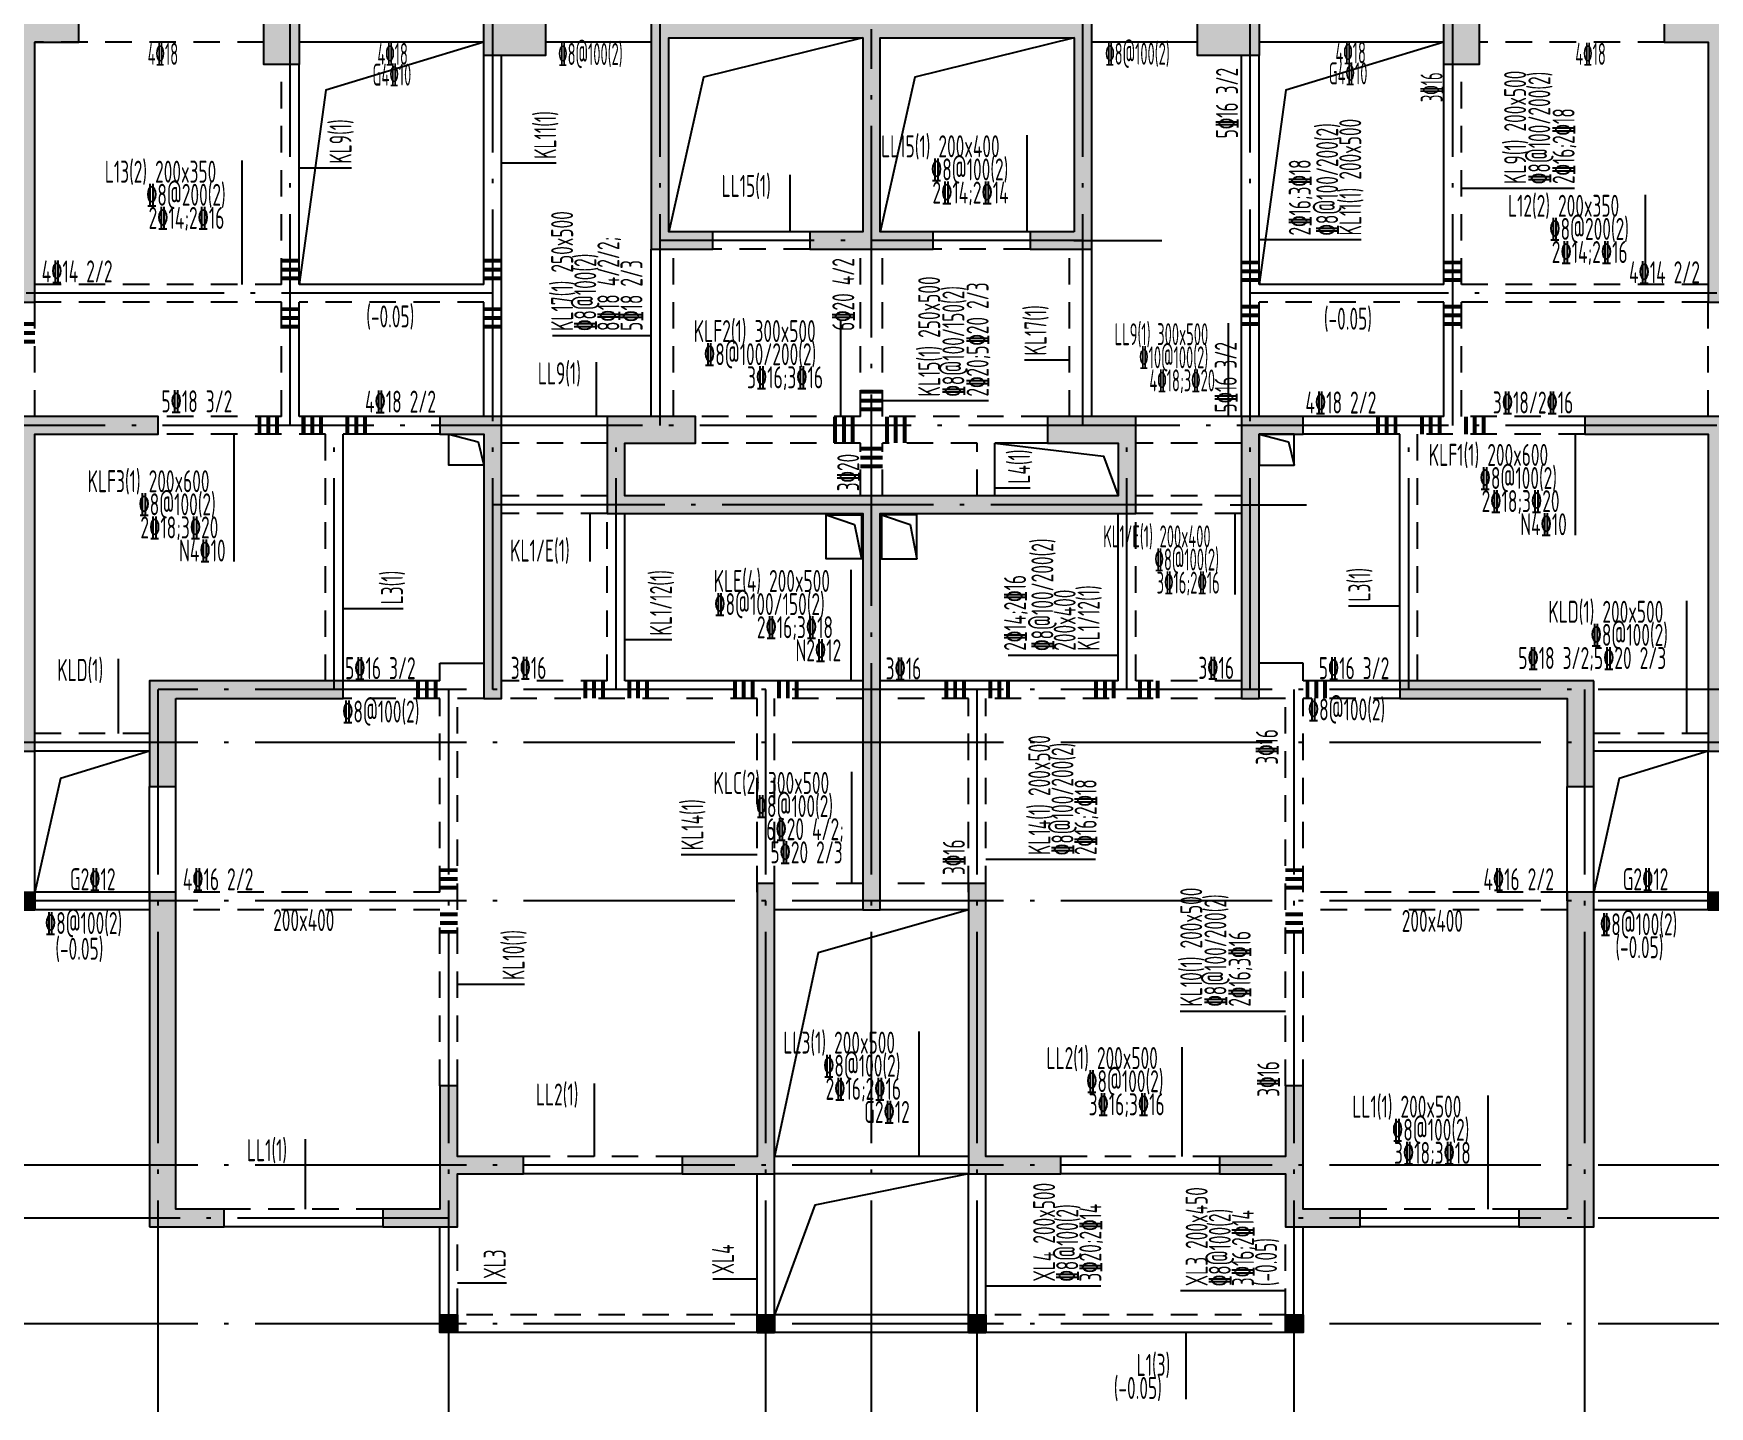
# Model space of a CAD drawing. Extents: x -144902 to 588294, y -160863 to 65494.
# Drawn here: x 405047 to 424077, y -26244 to -10655 of the extents above; entities that cross this region are included whole.
import ezdxf

# ---------------------------------------------------------------- set-up
doc = ezdxf.new("R2010")
doc.units = 0
doc.header["$LTSCALE"] = 100
doc.linetypes.add('3', pattern=[5, 3, -2])
doc.linetypes.add('ACAD_ISO04W100', pattern=[30.5, 24, -3, 0.5, -3])
doc.layers.get('0').update_dxf_attribs({"linetype": 'CONTINUOUS'})
for name, color, linetype in [('AXIS', 3, 'CONTINUOUS'), ('DOTE', 253, 'ACAD_ISO04W100'), ('GZ', 7, 'CONTINUOUS'), ('HATCH', 254, 'CONTINUOUS'), ('HIDE_BEAMDIMLOCAL', 7, 'CONTINUOUS'), ('HIDE_BEAMDIMMASS', 2, 'CONTINUOUS'), ('P排气道', 232, 'CONTINUOUS'), ('S_BEAMDIMLOCAL', 7, 'CONTINUOUS'), ('S_BEAMDIMMASS', 2, 'CONTINUOUS'), ('梁', 4, 'CONTINUOUS'), ('梁虚线', 134, '3'), ('次梁箍筋', 1, 'CONTINUOUS'), ('砼墙', 3, 'CONTINUOUS'), ('门', 174, 'CONTINUOUS'), ('门虚线', 174, '3'), ('零厚板', 7, 'CONTINUOUS')]:
    doc.layers.add(name, color=color, linetype=linetype)
doc.styles.get("Standard").update_dxf_attribs({"font": 'tssdeng.shx', "width": 0.7, "bigfont": 'tssdchn.shx'})

# ---------------------------------------------------------------- blocks, each defined once
blk = doc.blocks.new('2012120710010639')
at = {"layer": 'P排气道', "linetype": 'ByBlock', "elevation": 0}
for points in [[(9485, 1065), (9085, 1065), (9085, 1415), (9485, 1415)], [(18285, 1065), (18685, 1065), (18685, 1415), (18285, 1415)], [(13770, 500), (13770, 0), (13370, 0), (13370, 500)], [(14000, 500), (14000, 0), (14400, 0), (14400, 500)]]:
    blk.add_lwpolyline(points, close=True, dxfattribs=at)
for points in [[(9485, 1415), (9151, 1329), (9085, 1065)], [(18685, 1415), (18351, 1329), (18285, 1065)], [(13770, 500), (13447, 389), (13370, 0)], [(14400, 500), (14077, 389), (14000, 0)]]:
    blk.add_lwpolyline(points, dxfattribs=at)
blk = doc.blocks.new('2012122714531000')
at = {"layer": 'HATCH'}
blk.add_hatch(color=256, dxfattribs=at).paths.add_polyline_path([(0, 200), (200, 200), (200, 0), (0, 0)])
at = {"layer": 'GZ'}
blk.add_lwpolyline([(0, 200), (200, 200), (200, 0), (0, 0)], close=True, dxfattribs=at)
blk = doc.blocks.new('2012122621245179')
at = {"layer": 'HATCH'}
for points in [[(20661.4, 21975), (20661.4, 19075), (19961.4, 19075), (19961.4, 19475), (20461.4, 19475), (20461.4, 22175), (21461.4, 22175), (21461.4, 21975)], [(28261.4, 22175), (28261.4, 19475), (28761.4, 19475), (28761.4, 19075), (28061.4, 19075), (28061.4, 21975), (27261.4, 21975), (27261.4, 22175)], [(14111.4, 20075.2), (14111.4, 19875.2), (14611.4, 19875.2), (14611.4, 16275), (14861.4, 16275), (14861.4, 19225), (15361.4, 19225), (15361.4, 19475), (14861.4, 19475), (14861.4, 20075.2)], [(34661.4, 20075), (33861.4, 20075), (33861.4, 19475), (33361.4, 19475), (33361.4, 19225), (33861.4, 19225), (33861.4, 16275), (34111.4, 16275), (34111.4, 19875), (34661.4, 19875)], [(17461.4, 19475), (17861.4, 19475), (17861.4, 18975), (17461.4, 18975)], [(26661.4, 17075), (26161.4, 17075), (26161.4, 16875), (26861.4, 16875), (26861.4, 19475), (21861.4, 19475), (21861.4, 16875), (22561.4, 16875), (22561.4, 17075), (22061.4, 17075), (22061.4, 19275), (24261.4, 19275), (24261.4, 17075), (23661.3, 17075), (23661.3, 16875), (25061.4, 16875), (25061.4, 17075), (24461.4, 17075), (24461.4, 19275), (26661.4, 19275)], [(30861.4, 19475), (31261.4, 19475), (31261.4, 18975), (30861.4, 18975)], [(14861.4, 11175), (14861.4, 14775), (16261.4, 14775), (16261.4, 14975), (14611.4, 14975), (14611.4, 11375), (14261.4, 11375), (14261.4, 11175)], [(19961.4, 14775), (19961.4, 11775), (20161.4, 11775), (20161.4, 14975), (19461.2, 14975), (19461.2, 14775)], [(26361.4, 14975), (26361.4, 14675), (27161.4, 14675), (27161.4, 14075), (21561.4, 14075), (21561.4, 14675), (22361.4, 14675), (22361.4, 14975), (21361.4, 14975), (21361.4, 13875), (24261.4, 13875), (24261.4, 9375), (24461.4, 9375), (24461.4, 13875), (27361.4, 13875), (27361.4, 14975)], [(28761.4, 14775), (29261.5, 14775), (29261.5, 14975), (28561.4, 14975), (28561.4, 11775), (28761.4, 11775)], [(34111.4, 11375), (34111.4, 14975), (32461.4, 14975), (32461.4, 14775), (33861.4, 14775), (33861.4, 11175), (34461.4, 11175), (34461.4, 11375)], [(16461.4, 11775), (18361.2, 11775), (18361.2, 11975), (16161.4, 11975), (16161.4, 10775), (16461.4, 10775)], [(32561.4, 11975), (30361.4, 11975), (30361.4, 11775), (32261.4, 11775), (32261.4, 10775), (32561.4, 10775)], [(16161.4, 5775), (17011.4, 5775), (17011.4, 5975), (16461.4, 5975), (16461.4, 9575), (16161.4, 9575)], [(22211.4, 6575), (22211.4, 6375), (23261.4, 6375), (23261.4, 9675), (23061.4, 9675), (23061.4, 6575)], [(25461.4, 6375), (26511.4, 6375), (26511.4, 6575), (25661.4, 6575), (25661.4, 9675), (25461.4, 9675)], [(32261.4, 5975), (31711.4, 5975), (31711.4, 5775), (32561.4, 5775), (32561.4, 9575), (32261.4, 9575)], [(18811.4, 5775.4), (19661.4, 5775.4), (19661.4, 6375), (20411.4, 6375), (20411.4, 6575), (19661.4, 6575), (19661.4, 7375), (19461.4, 7375), (19461.4, 6575), (19461.4, 5975.4), (18811.4, 5975.4)], [(28311.4, 6575), (28311.4, 6375), (29061.4, 6375), (29061.4, 5775.4), (29911.4, 5775.4), (29911.4, 5975.4), (29261.4, 5975.4), (29261.4, 6575), (29261.4, 7375), (29061.4, 7375), (29061.4, 6575)]]:
    blk.add_hatch(color=256, dxfattribs=at).paths.add_polyline_path(points)
at = {"layer": 'AXIS'}
for p, q in [((26658.9, 16975, 0), (27658.9, 16975, 0)), ((28434.3, 13975, 0), (29299.5, 13975, 0))]:
    blk.add_line(p, q, dxfattribs=at)
at = {"layer": 'DOTE'}
for p, q in [((17761.4, 14875, 0), (17761.4, 23075, 0)), ((20061.4, 11875, 0), (20061.4, 23075, 0)), ((21961.4, 14875, 0), (21961.4, 23075, 0)), ((26761.4, 14875, 0), (26761.4, 23075, 0)), ((28661.4, 11875, 0), (28661.4, 23075, 0)), ((30961.4, 14875, 0), (30961.4, 23075, 0)), ((24361.4, 3675, 0), (24361.4, 19375, 0)), ((26761.4, 16975, 0), (21961.4, 16975, 0)), ((20061.4, 16375, 0), (14761.4, 16375, 0)), ((33961.4, 16375, 0), (28661.4, 16375, 0)), ((33961.4, 14875, 0), (3461.4, 14875, 0)), ((18261.2, 11875), (18261.2, 14875)), ((21461.4, 11875, 0), (21461.4, 14875, 0)), ((27261.4, 11875, 0), (27261.4, 14875, 0)), ((30461.4, 11875), (30461.4, 14875)), ((28114.7, 13975, 0), (20061.4, 13975, 0)), ((44161.4, 11875, 0), (16261.4, 11875, 0)), ((16261.4, 3675, 0), (16261.4, 11875, 0)), ((19561.4, 3675, 0), (19561.4, 11875, 0)), ((23161.4, 3675, 0), (23161.4, 11875, 0)), ((25561.4, 3675, 0), (25561.4, 11875, 0)), ((29161.4, 3675, 0), (29161.4, 11875, 0)), ((32461.4, 3675, 0), (32461.4, 11875, 0)), ((44161.4, 11275, 0), (3061.4, 11275, 0)), ((44161.4, 9475, 0), (3061.4, 9475, 0)), ((44161.4, 6475, 0), (3061.4, 6475, 0)), ((19561.4, 5875, 0), (3061.4, 5875, 0)), ((44161.4, 5875, 0), (29161.4, 5875, 0)), ((44161.4, 4675, 0), (3061.4, 4675, 0))]:
    blk.add_line(p, q, dxfattribs=at)
at = {"layer": '梁'}
for p, q in [((19961.4, 19225), (17861.4, 19225)), ((21861.4, 19225), (20661.4, 19225)), ((28061.4, 19225), (26861.4, 19225)), ((30861.4, 19225), (28761.4, 19225)), ((19961.4, 16475), (19961.4, 19075)), ((20161.4, 16395), (20161.4, 19075)), ((28561.4, 16375), (28561.4, 19075)), ((28761.4, 16475), (28761.4, 19075)), ((17861.4, 16475), (17861.4, 18975)), ((30861.4, 16475), (30861.4, 18975)), ((23661.3, 17075), (22561.4, 17075)), ((26161.4, 17075), (25061.4, 17075)), ((21861.4, 14975), (21861.4, 16875)), ((26861.4, 14975), (26861.4, 16875)), ((19961.4, 16475), (17861.4, 16475)), ((20161.4, 14975), (20161.4, 16395)), ((28561.4, 14975), (28561.4, 16375)), ((30861.4, 16475), (28761.4, 16475)), ((17861.4, 14975), (17861.4, 16275)), ((19961.4, 14975), (19961.4, 16275)), ((28761.4, 14975), (28761.4, 16275)), ((30861.4, 14975), (30861.4, 16275)), ((18261.2, 14975), (17861.4, 14975)), ((19461.2, 14975), (18261.2, 14975)), ((21361.4, 14975), (20161.4, 14975)), ((28561.4, 14975), (27361.4, 14975)), ((30461.4, 14975), (29261.5, 14975)), ((30861.4, 14975), (30461.4, 14975)), ((18361.2, 11975), (18361.2, 14775)), ((19461.2, 14775), (18361.2, 14775)), ((26361.4, 14675), (25761.4, 14675)), ((25761.4, 14075, 0), (25761.4, 14675, 0)), ((30361.4, 14775), (29261.5, 14775)), ((30361.4, 11975), (30361.4, 14775)), ((21561.4, 11975), (21561.4, 13875)), ((27161.4, 11975), (27161.4, 13875)), ((19461.4, 11975), (19461.4, 12175)), ((19461.4, 12175), (19961.4, 12175)), ((29261.4, 12175), (28761.4, 12175)), ((29261.4, 11975), (29261.4, 12175)), ((19461.4, 11975), (18361.2, 11975)), ((24261.4, 11975), (21561.4, 11975)), ((27161.4, 11975), (24461.4, 11975)), ((30361.4, 11975), (29261.4, 11975)), ((14861.4, 9375), (14861.4, 11175)), ((16161.4, 11175), (14861.4, 11175)), ((33861.4, 11175), (32561.4, 11175)), ((33861.4, 9375), (33861.4, 11175)), ((14661.4, 9375), (14861.4, 9375)), ((24261.4, 9375), (23261.4, 9375)), ((25461.4, 9375), (24461.4, 9375)), ((33861.4, 9375), (34061.4, 9375)), ((25461.4, 6575), (23261.4, 6575)), ((22211.4, 6375), (20411.4, 6375)), ((23061.4, 4575), (23061.4, 6375)), ((23261.4, 4575), (23261.4, 6375)), ((25461.4, 6375), (23261.4, 6375)), ((25461.4, 4575), (25461.4, 6375)), ((25661.4, 4575), (25661.4, 6375)), ((28311.4, 6375), (26511.4, 6375)), ((18811.4, 5775.4), (17011.4, 5775)), ((31711.4, 5775), (29911.4, 5775.4)), ((23061.4, 4575), (23261.4, 4575)), ((25461.4, 4575), (25661.4, 4575))]:
    blk.add_line(p, q, dxfattribs=at)
at = {"layer": '梁', "color": 210}
for p, q in [((16161.4, 9575), (14861.4, 9575)), ((33861.4, 9575), (32561.4, 9575)), ((16161.4, 9375), (14861.4, 9375)), ((33861.4, 9375), (32561.4, 9375)), ((19461.4, 4575), (19461.4, 5775.4)), ((29261.4, 4575), (29261.4, 5775.4)), ((25461.4, 4775), (23261.4, 4775)), ((23061.4, 4575), (19461.4, 4575)), ((29261.4, 4575), (23261.4, 4575))]:
    blk.add_line(p, q, dxfattribs=at)
at = {"layer": '梁虚线'}
for p, q in [((17461.4, 19225), (14861.4, 19225)), ((33361.4, 19225), (31261.4, 19225)), ((17661.4, 16475), (17661.4, 18975)), ((31061.4, 16475), (31061.4, 18975)), ((22111.4, 14975), (22111.4, 16875)), ((23661.3, 16875), (22561.4, 16875)), ((24236.4, 14975), (24236.4, 16875)), ((24486.4, 14975), (24486.4, 16875)), ((26161.4, 16875), (25061.4, 16875)), ((26611.4, 14975), (26611.4, 16875)), ((17661.4, 16475), (14861.4, 16475)), ((33861.4, 16475), (31061.4, 16475)), ((17661.4, 16275), (14861.4, 16275)), ((14861.4, 14975), (14861.4, 16275)), ((17661.4, 14975), (17661.4, 16275)), ((19961.4, 16275), (17861.4, 16275)), ((30861.4, 16275), (28761.4, 16275)), ((33861.4, 16275), (31061.4, 16275)), ((31061.4, 14975), (31061.4, 16275)), ((33861.4, 14975), (33861.4, 16275)), ((17661.4, 14975), (16261.4, 14975)), ((24236.4, 14975), (22361.4, 14975)), ((26361.4, 14975), (24486.4, 14975)), ((32461.4, 14975), (31061.4, 14975)), ((18161.2, 14775), (16261.4, 14775)), ((18161.2, 11975), (18161.2, 14775)), ((21361.4, 14675), (20161.4, 14675)), ((24236.4, 14675), (22361.4, 14675)), ((24236.4, 14075), (24236.4, 14675)), ((24486.4, 14075), (24486.4, 14675)), ((25561.4, 14675), (24486.4, 14675)), ((25561.4, 14075, 0), (25561.4, 14675, 0)), ((28561.4, 14675), (27361.4, 14675)), ((30561.4, 11975), (30561.4, 14775)), ((32461.4, 14775), (30561.4, 14775)), ((21361.4, 14075), (20161.4, 14075)), ((28561.4, 14075), (27361.4, 14075)), ((21361.4, 13875), (20161.4, 13875)), ((21361.4, 11975), (21361.4, 13875)), ((27361.4, 11975), (27361.4, 13875)), ((28561.4, 13875), (27361.4, 13875)), ((21361.4, 11975), (20161.4, 11975)), ((28561.4, 11975), (27361.4, 11975)), ((19461.4, 11775), (18361.2, 11775)), ((19461.4, 9575), (19461.4, 11775)), ((19961.4, 11775), (19661.4, 11775)), ((19661.4, 7375), (19661.4, 11775)), ((23061.4, 11775), (20161.4, 11775)), ((23061.4, 9575), (23061.4, 11775)), ((24261.4, 11775), (23261.4, 11775)), ((23261.4, 9575), (23261.4, 11775)), ((25461.4, 11775), (24461.4, 11775)), ((25461.4, 9575), (25461.4, 11775)), ((28561.4, 11775), (25661.4, 11775)), ((25661.4, 9575), (25661.4, 11775)), ((29061.4, 11775), (28761.4, 11775)), ((29061.4, 7375), (29061.4, 11775)), ((30361.4, 11775), (29261.4, 11775)), ((29261.4, 9575), (29261.4, 11775)), ((16161.4, 11375), (14861.4, 11375)), ((33861.4, 11375), (32561.4, 11375)), ((19461.4, 9575), (16461.4, 9575)), ((24261.4, 9675), (23261.4, 9675)), ((25461.4, 9675), (24461.4, 9675)), ((32261.4, 9575), (29261.4, 9575)), ((19461.4, 9375), (16461.4, 9375)), ((19461.4, 7375), (19461.4, 9375)), ((32261.4, 9375), (29261.4, 9375)), ((29261.4, 7375), (29261.4, 9375)), ((22211.4, 6575), (20411.4, 6575)), ((28311.4, 6575), (26511.4, 6575)), ((18811.4, 5975.4), (17011.4, 5975)), ((31711.4, 5975), (29911.4, 5975.4))]:
    blk.add_line(p, q, dxfattribs=at)
at = {"layer": '梁虚线', "color": 210}
for p, q in [((19661.4, 4775), (19661.4, 5775.4)), ((29061.4, 4775), (29061.4, 5775.4)), ((23061.4, 4775), (19661.4, 4775)), ((29061.4, 4775), (25661.4, 4775))]:
    blk.add_line(p, q, dxfattribs=at)
at = {"layer": '砼墙'}
for points in [[(20661.4, 21975), (20661.4, 19075), (19961.4, 19075), (19961.4, 19475), (20461.4, 19475), (20461.4, 22175), (21461.4, 22175), (21461.4, 21975)], [(28261.4, 22175), (28261.4, 19475), (28761.4, 19475), (28761.4, 19075), (28061.4, 19075), (28061.4, 21975), (27261.4, 21975), (27261.4, 22175)], [(14111.4, 20075.2), (14111.4, 19875.2), (14611.4, 19875.2), (14611.4, 16275), (14861.4, 16275), (14861.4, 19225), (15361.4, 19225), (15361.4, 19475), (14861.4, 19475), (14861.4, 20075.2)], [(34661.4, 20075), (33861.4, 20075), (33861.4, 19475), (33361.4, 19475), (33361.4, 19225), (33861.4, 19225), (33861.4, 16275), (34111.4, 16275), (34111.4, 19875), (34661.4, 19875)], [(17461.4, 19475), (17861.4, 19475), (17861.4, 18975), (17461.4, 18975)], [(26661.4, 17075), (26161.4, 17075), (26161.4, 16875), (26861.4, 16875), (26861.4, 19475), (21861.4, 19475), (21861.4, 16875), (22561.4, 16875), (22561.4, 17075), (22061.4, 17075), (22061.4, 19275), (24261.4, 19275), (24261.4, 17075), (23661.3, 17075), (23661.3, 16875), (25061.4, 16875), (25061.4, 17075), (24461.4, 17075), (24461.4, 19275), (26661.4, 19275)], [(30861.4, 19475), (31261.4, 19475), (31261.4, 18975), (30861.4, 18975)], [(14861.4, 11175), (14861.4, 14775), (16261.4, 14775), (16261.4, 14975), (14611.4, 14975), (14611.4, 11375), (14261.4, 11375), (14261.4, 11175)], [(19961.4, 14775), (19961.4, 11775), (20161.4, 11775), (20161.4, 14975), (19461.2, 14975), (19461.2, 14775)], [(26361.4, 14975), (26361.4, 14675), (27161.4, 14675), (27161.4, 14075), (21561.4, 14075), (21561.4, 14675), (22361.4, 14675), (22361.4, 14975), (21361.4, 14975), (21361.4, 13875), (24261.4, 13875), (24261.4, 9375), (24461.4, 9375), (24461.4, 13875), (27361.4, 13875), (27361.4, 14975)], [(28761.4, 14775), (29261.5, 14775), (29261.5, 14975), (28561.4, 14975), (28561.4, 11775), (28761.4, 11775)], [(34111.4, 11375), (34111.4, 14975), (32461.4, 14975), (32461.4, 14775), (33861.4, 14775), (33861.4, 11175), (34461.4, 11175), (34461.4, 11375)], [(16461.4, 11775), (18361.2, 11775), (18361.2, 11975), (16161.4, 11975), (16161.4, 10775), (16461.4, 10775)], [(32561.4, 11975), (30361.4, 11975), (30361.4, 11775), (32261.4, 11775), (32261.4, 10775), (32561.4, 10775)], [(16161.4, 5775), (17011.4, 5775), (17011.4, 5975), (16461.4, 5975), (16461.4, 9575), (16161.4, 9575)], [(22211.4, 6575), (22211.4, 6375), (23261.4, 6375), (23261.4, 9675), (23061.4, 9675), (23061.4, 6575)], [(25461.4, 6375), (26511.4, 6375), (26511.4, 6575), (25661.4, 6575), (25661.4, 9675), (25461.4, 9675)], [(32261.4, 5975), (31711.4, 5975), (31711.4, 5775), (32561.4, 5775), (32561.4, 9575), (32261.4, 9575)], [(18811.4, 5775.4), (19661.4, 5775.4), (19661.4, 6375), (20411.4, 6375), (20411.4, 6575), (19661.4, 6575), (19661.4, 7375), (19461.4, 7375), (19461.4, 6575), (19461.4, 5975.4), (18811.4, 5975.4)], [(28311.4, 6575), (28311.4, 6375), (29061.4, 6375), (29061.4, 5775.4), (29911.4, 5775.4), (29911.4, 5975.4), (29261.4, 5975.4), (29261.4, 6575), (29261.4, 7375), (29061.4, 7375), (29061.4, 6575)]]:
    blk.add_lwpolyline(points, close=True, dxfattribs=at)
at = {"layer": '门'}
for p, q in [((16161.4, 9475), (16161.4, 10775)), ((16461.4, 9475), (16461.4, 10775)), ((32261.4, 9475), (32261.4, 10775)), ((32561.4, 9475), (32561.4, 10775))]:
    blk.add_line(p, q, dxfattribs=at)
at = {"layer": '门虚线'}
for p, q in [((16161.4, 9475), (16161.4, 10775)), ((16461.4, 9475), (16461.4, 10775)), ((32261.4, 9475), (32261.4, 10775)), ((32561.4, 9475), (32561.4, 10775))]:
    blk.add_line(p, q, dxfattribs=at)
at = {"layer": '零厚板'}
for points in [[(19961.4, 19225), (18164.4, 18682.9), (17861.4, 16475)], [(24261.4, 19275), (22455.1, 18829.2), (22061.4, 17075)], [(26661.4, 19275), (24855.1, 18829.2), (24461.4, 17075)], [(30861.4, 19225), (29064.4, 18682.9), (28761.4, 16475)], [(25761.4, 14675), (26997.2, 14525.5), (27161.4, 14075)], [(16161.4, 11175), (15151.5, 10865.3), (14861.4, 9575)], [(33861.4, 11175), (32851.5, 10865.3), (32561.4, 9575)], [(25461.4, 9375), (23755.8, 8885.5), (23261.4, 6575)], [(25461.4, 6375), (23718.3, 6020.1), (23261.4, 4775)]]:
    blk.add_lwpolyline(points, dxfattribs=at)
at = {"xscale": -1}
blk.add_blockref('2012120710010639', (38246.4, 13360, 0), dxfattribs=at)
at = {"layer": 'HATCH'}
for p in [(14661.4, 9375), (33861.4, 9375), (19461.4, 4575), (23061.4, 4575), (25461.4, 4575), (29061.4, 4575)]:
    blk.add_blockref('2012122714531000', p, dxfattribs=at)

msp = doc.modelspace()

# ---------------------------------------------------------------- linework, layer by layer
at = {"layer": 'HIDE_BEAMDIMMASS'}
for p, q in [((410982.041, -12128.364), (410361.958, -12128.364)), ((408657.773, -12183.244), (408061.958, -12183.244)), ((422545.184, -12413.364), (421261.958, -12413.364)), ((420123.373, -12998.103), (418961.958, -12998.103)), ((410938.193, -14082.08), (412061.958, -14082.08)), ((416299.196, -14360.858), (416811.958, -14360.858)), ((415891.854, -14826.657), (414686.958, -14826.657)), ((416362.628, -15816.397), (415961.958, -15816.397)), ((409242.387, -17186.117), (408561.808, -17186.117)), ((419977.257, -17154.429), (420561.958, -17154.429)), ((412295.604, -17540.386), (411761.958, -17540.386)), ((416115.15, -17713.262), (417361.958, -17713.262)), ((412402.383, -19977.978), (413261.958, -19977.978)), ((417105.346, -20033.082), (415861.958, -20033.082)), ((410622.152, -21452.872), (409861.958, -21452.872)), ((418067.13, -21754.118), (419261.958, -21754.118)), ((410417.287, -24844.842), (409861.958, -24844.842)), ((412760.635, -24794.137), (413261.958, -24794.137)), ((417167.552, -24876.632), (415861.958, -24876.632)), ((418070.951, -24928.603), (419261.958, -24928.603))]:
    msp.add_line(p, q, dxfattribs=at)
at = {"layer": 'S_BEAMDIMMASS'}
for p, q in [((416325.178, -11810.346), (416325.178, -12904.561)), ((407413.111, -12098.309), (407413.111, -13504.571)), ((413636.137, -12259.701), (413636.137, -12904.561)), ((423345.933, -12485.643), (423345.933, -13504.571)), ((414209.031, -13908.47), (414209.026, -15004.569)), ((418613.354, -13943.686), (418613.354, -15004.571)), ((411434.642, -14388.015), (411434.642, -15004.571)), ((407326.249, -16650.464), (407326.262, -15204.555)), ((422555.241, -16351.874), (422555.241, -15204.56)), ((411367.983, -16650.943), (411367.983, -16104.571)), ((418691.007, -17024.663), (418691.007, -16104.571)), ((414326.023, -16745.826), (414326.023, -18004.571)), ((423815.039, -17095.627), (423815.028, -18604.568)), ((406006.257, -17756.157), (406006.251, -18604.563)), ((414335.516, -19039.342), (414335.516, -20304.571)), ((415100.374, -21987.51), (415100.374, -23404.571)), ((418087.429, -22163.165), (418087.437, -23404.571)), ((411413.067, -22576.683), (411413.072, -23404.566)), ((421560.513, -22714.927), (421560.201, -24004.486)), ((408132.089, -23208.864), (408132.281, -24004.348)), ((418135.422, -26159.558), (418135.422, -25404.56))]:
    msp.add_line(p, q, dxfattribs=at)
at = {"layer": '次梁箍筋', "const_width": 44.9}
for points in [[(408061.958, -13234.561), (407861.958, -13234.561)], [(408061.958, -13334.561), (407861.958, -13334.561)], [(410361.958, -13234.571), (410161.958, -13234.571)], [(410361.958, -13334.571), (410161.958, -13334.571)], [(418961.958, -13254.571), (418761.958, -13254.571)], [(421261.958, -13254.571), (421061.958, -13254.571)], [(408061.958, -13434.561), (407861.958, -13434.561)], [(410361.958, -13434.571), (410161.958, -13434.571)], [(418961.958, -13354.571), (418761.958, -13354.571)], [(418961.958, -13454.571), (418761.958, -13454.571)], [(421261.958, -13354.571), (421061.958, -13354.571)], [(421261.958, -13454.571), (421061.958, -13454.571)], [(408061.958, -13784.561), (407861.958, -13784.561)], [(408061.958, -13884.561), (407861.958, -13884.561)], [(410361.958, -13784.571), (410161.958, -13784.571)], [(410361.958, -13884.571), (410161.958, -13884.571)], [(418961.958, -13754.571), (418761.958, -13754.571)], [(418961.958, -13854.571), (418761.958, -13854.571)], [(421261.958, -13754.571), (421061.958, -13754.571)], [(421261.958, -13854.571), (421061.958, -13854.571)], [(405061.958, -13954.561), (404811.958, -13954.561)], [(405061.958, -14054.561), (404811.958, -14054.561)], [(408061.958, -13984.561), (407861.958, -13984.561)], [(410361.958, -13984.571), (410161.958, -13984.571)], [(418961.958, -13954.571), (418761.958, -13954.571)], [(421261.958, -13954.571), (421061.958, -13954.571)], [(405061.958, -14154.561), (404811.958, -14154.561)], [(414686.958, -14722.768), (414436.958, -14722.768)], [(414686.958, -14822.768), (414436.958, -14822.768)], [(407612.809, -15004.56), (407612.809, -15204.56)], [(407712.809, -15004.56), (407712.809, -15204.56)], [(407812.807, -15004.56), (407812.807, -15204.56)], [(408111.808, -15004.557), (408111.808, -15204.557)], [(408112.807, -15004.56), (408112.807, -15204.56)], [(408211.808, -15004.558), (408211.808, -15204.558)], [(408212.807, -15004.56), (408212.807, -15204.56)], [(408311.808, -15004.559), (408311.808, -15204.559)], [(408312.807, -15004.56), (408312.807, -15204.56)], [(408611.808, -15004.562), (408611.808, -15204.562)], [(408711.808, -15004.563), (408711.808, -15204.563)], [(408811.808, -15004.564), (408811.808, -15204.564)], [(414148.948, -15004.567), (414148.948, -15304.568)], [(414248.948, -15004.567), (414248.948, -15304.569)], [(414348.948, -15004.566), (414348.948, -15304.57)], [(414686.958, -14922.768), (414436.958, -14922.768)], [(414736.958, -15004.57), (414736.958, -15304.571)], [(414836.958, -15004.57), (414836.958, -15304.572)], [(414936.958, -15004.569), (414936.958, -15304.573)], [(420311.958, -15004.56), (420311.958, -15204.56)], [(420411.958, -15004.56), (420411.958, -15204.56)], [(420511.958, -15004.56), (420511.958, -15204.56)], [(420811.958, -15004.56), (420811.958, -15204.56)], [(420811.958, -15004.56), (420811.958, -15204.56)], [(420911.958, -15004.56), (420911.958, -15204.56)], [(420911.958, -15004.56), (420911.958, -15204.56)], [(421011.958, -15004.56), (421011.958, -15204.56)], [(421011.958, -15004.56), (421011.958, -15204.56)], [(421311.958, -15004.56), (421311.958, -15204.56)], [(421411.958, -15004.56), (421411.958, -15204.56)], [(421511.958, -15004.56), (421511.958, -15204.56)], [(414686.958, -15369.332), (414436.958, -15369.332)], [(414686.958, -15469.332), (414436.958, -15469.332)], [(414686.958, -15569.332), (414436.958, -15569.332)], [(409412.804, -18004.571), (409412.804, -18204.571)], [(409512.804, -18004.571), (409512.804, -18204.571)], [(409612.804, -18004.571), (409612.804, -18204.571)], [(411311.958, -18004.571), (411311.958, -18204.571)], [(411411.958, -18004.571), (411411.958, -18204.571)], [(411511.958, -18004.571), (411511.958, -18204.571)], [(411811.958, -18004.571), (411811.958, -18204.571)], [(411911.958, -18004.571), (411911.958, -18204.571)], [(412011.958, -18004.571), (412011.958, -18204.571)], [(413011.958, -18004.571), (413011.958, -18204.571)], [(413111.958, -18004.571), (413111.958, -18204.571)], [(413211.958, -18004.571), (413211.958, -18204.571)], [(413511.958, -18004.571), (413511.958, -18204.571)], [(413611.958, -18004.571), (413611.958, -18204.571)], [(413711.958, -18004.571), (413711.958, -18204.571)], [(415411.958, -18004.571), (415411.958, -18204.571)], [(415511.958, -18004.571), (415511.958, -18204.571)], [(415611.958, -18004.571), (415611.958, -18204.571)], [(415911.958, -18004.571), (415911.958, -18204.571)], [(416011.958, -18004.571), (416011.958, -18204.571)], [(416111.958, -18004.571), (416111.958, -18204.571)], [(417111.958, -18004.571), (417111.958, -18204.571)], [(417211.958, -18004.571), (417211.958, -18204.571)], [(417311.958, -18004.571), (417311.958, -18204.571)], [(417611.958, -18004.571), (417611.958, -18204.571)], [(417711.958, -18004.571), (417711.958, -18204.571)], [(417811.958, -18004.571), (417811.958, -18204.571)], [(419512.804, -18004.571), (419512.804, -18204.571)], [(419612.804, -18004.571), (419612.804, -18204.571)], [(419712.804, -18004.571), (419712.804, -18204.571)], [(409861.958, -20154.571), (409661.958, -20154.571)], [(419461.958, -20154.571), (419261.958, -20154.571)], [(409861.958, -20254.571), (409661.958, -20254.571)], [(409861.958, -20354.571), (409661.958, -20354.571)], [(419461.958, -20254.571), (419261.958, -20254.571)], [(419461.958, -20354.571), (419261.958, -20354.571)], [(409861.958, -20654.571), (409661.958, -20654.571)], [(409861.958, -20754.571), (409661.958, -20754.571)], [(419461.958, -20654.571), (419261.958, -20654.571)], [(419461.958, -20754.571), (419261.958, -20754.571)], [(409861.958, -20854.571), (409661.958, -20854.571)], [(419461.958, -20854.571), (419261.958, -20854.571)]]:
    msp.add_lwpolyline(points, dxfattribs=at)

# ---------------------------------------------------------------- block references
at = {"layer": 'AXIS'}
msp.add_blockref('2012122621245179', (390200.599, -29979.571), dxfattribs=at)

# ---------------------------------------------------------------- texts
at = {"layer": 'HIDE_BEAMDIMLOCAL'}
for s, width, p in [('5%%13216 3/2', 0.6, (418723.274, -11844.795)), ('3%%13216 ', 0.5, (421047.118, -11433.111)), ('6%%13220 4/2', 0.6, (414366.956, -14031.749)), ('5%%13216 3/2', 0.6, (418709.377, -14957.901)), ('3%%13220', 0.6, (414422.669, -15851.803)), ('3%%13216', 0.6, (419176.608, -18957.311)), ('3%%13216', 0.6, (415621.918, -20210.077)), ('3%%13216', 0.6, (419192.373, -22728.002))]:
    msp.add_text(s, height=250, rotation=90, dxfattribs=dict(at, width=width)).set_placement(p)
at = {"layer": 'HIDE_BEAMDIMMASS', "width": 0.6}
for s, p in [('KL9(1) 200x500', (421995.184, -12363.364)), ('%%1328@100/200(2)', (422270.184, -12363.364)), ('KL11(1) ', (410982.041, -12078.363)), ('2%%13216;2%%13218', (422545.184, -12363.364)), ('KL9(1) ', (408657.773, -12133.243)), ('%%1328@100/200(2)', (419860.873, -12948.102)), ('KL11(1) 200x500', (420123.373, -12948.102)), ('2%%13216;3%%13218', (419550.297, -12948.102)), ('KL17(1) 250x500', (411174.487, -14032.08)), ('8%%13218 4/2/2; ', (411699.487, -14032.08)), ('%%1328@100(2)', (411436.987, -14032.08)), ('5%%13218 2/3', (411961.987, -14032.08)), ('KL15(1) 250x500', (415341.854, -14776.657)), ('2%%13220;5%%13220 2/3', (415891.854, -14776.657)), ('%%1328@100/150(2)', (415616.854, -14776.657)), ('KL17(1) ', (416549.196, -14310.858)), ('L4(1) ', (416362.628, -15766.396)), ('%%1328@100/200(2)', (416627.65, -17663.262)), ('L3(1) ', (420227.257, -17104.429)), ('L3(1) ', (409242.387, -17136.116)), ('KL1/12(1) ', (412295.604, -17490.385)), ('2%%13214;2%%13216', (416317.073, -17663.262)), ('KL1/12(1) ', (417152.65, -17663.262)), ('200x400', (416880.535, -17663.262)), ('KL14(1) 200x500', (416593.021, -19983.081)), ('%%1328@100/200(2)', (416855.521, -19983.081)), ('2%%13216;2%%13218', (417118.021, -19983.081)), ('KL14(1) ', (412652.383, -19927.978)), ('KL10(1) 200x500', (418317.13, -21704.117)), ('%%1328@100/200(2)', (418592.13, -21704.117)), ('KL10(1) ', (410622.152, -21402.871)), ('2%%13216;3%%13216', (418867.13, -21704.117)), ('XL4 200x500', (416647.011, -24826.631)), ('XL3 200x450', (418379.309, -24878.603)), ('%%1328@100(2)', (416909.511, -24826.631)), ('3%%13220;2%%13214', (417172.011, -24826.631)), ('%%1328@100(2)', (418641.809, -24878.603)), ('3%%13216;2%%13214', (418904.309, -24878.603)), ('(-0.05)', (419166.809, -24878.603)), ('XL3 ', (410407.671, -24794.841)), ('XL4 ', (413001.019, -24744.137))]:
    msp.add_text(s, height=250, rotation=90, dxfattribs=at).set_placement(p)
at = {"layer": 'S_BEAMDIMLOCAL'}
for s, width, p in [('4%%13218', 0.5, (406342.877, -11010.743)), ('4%%13218', 0.5, (408951.31, -11010.743)), ('%%1328@100(2)', 0.5, (411004.446, -11012.33)), ('%%1328@100(2)', 0.5, (417216.064, -11008.915)), ('4%%13218', 0.5, (419829.411, -10994.345)), ('4%%13218', 0.5, (422553.301, -11010.743)), ('G4%%13210', 0.5, (408896.781, -11246.576)), ('G4%%13210', 0.5, (419753.907, -11231.872)), ('4%%13214 2/2', 0.6, (405139.293, -13480.455)), ('4%%13214 2/2', 0.6, (423163.695, -13490.521)), ('(-0.05)', 0.6, (408824.561, -13992.309)), ('(-0.05)', 0.6, (419697.882, -14017.868)), ('5%%13218 3/2', 0.6, (406499.255, -14955.921)), ('4%%13218 2/2', 0.6, (408811.4, -14959.313)), ('4%%13218 2/2', 0.6, (419489.207, -14969.225)), ('3%%13218/2%%13216', 0.6, (421617.187, -14969.225)), ('5%%13216 3/2', 0.6, (408584.979, -17985.919, 0)), ('3%%13216', 0.6, (410466.001, -17983.044)), ('3%%13216', 0.6, (414723.029, -17989.595)), ('3%%13216', 0.6, (418273.782, -17983.044)), ('5%%13216 3/2', 0.6, (419640.876, -17985.919, 0)), ('%%1328@100(2)', 0.6, (408550.541, -18478.32)), ('%%1328@100(2)', 0.6, (419516.233, -18454.551)), ('200x400', 0.6, (407768.49, -20847.036)), ('200x400', 0.6, (420583.046, -20855.367))]:
    msp.add_text(s, height=250, dxfattribs=dict(at, width=width)).set_placement(p)
at = {"layer": 'S_BEAMDIMLOCAL', "width": 0.6}
for s, rotation, p in [('G2%%13212', 0.0000133, (405460.832, -20382.532)), ('4%%13216 2/2', 0.0000133, (406742.549, -20382.532)), ('4%%13216 2/2', 359.9999867, (421509.622, -20382.532)), ('G2%%13212', 359.9999867, (423091.929, -20382.532)), ('%%1328@100(2)', 359.9999867, (405175.487, -20880.326)), ('%%1328@100(2)', 359.9999867, (422832.73, -20893.656)), ('(-0.05)', 0.0000133, (405294.003, -21172.546)), ('(-0.05)', 359.9999867, (423007.958, -21154.268))]:
    msp.add_text(s, height=250, rotation=rotation, dxfattribs=at).set_placement(p)
at = {"layer": 'S_BEAMDIMMASS'}
for s, width, p in [('LL15(1) 200x400', 0.6, (414670.74, -12060.346)), ('L13(2) 200x350', 0.6, (405856.75, -12348.309)), ('%%1328@100(2)', 0.6, (415236.715, -12322.846)), ('%%1328@200(2)', 0.6, (406324.649, -12610.809)), ('LL15(1) ', 0.6, (412859.213, -12509.701)), ('2%%13214;2%%13214', 0.6, (415254.023, -12585.346)), ('L12(2) 200x350', 0.6, (421789.572, -12735.643)), ('2%%13214;2%%13216', 0.6, (406353.495, -12873.309)), ('%%1328@200(2)', 0.6, (422257.47, -12998.143)), ('2%%13214;2%%13216', 0.6, (422286.316, -13260.643)), ('LL9(1) 300x500', 0.5, (417322.476, -14193.686)), ('%%13210@100(2)', 0.5, (417601.814, -14456.186)), ('LL9(1) ', 0.6, (410773.102, -14638.015)), ('4%%13218;3%%13220', 0.5, (417717.199, -14718.686)), ('KLF1(1) 200x600', 0.6, (420889.266, -15564.374)), ('%%1328@100(2)', 0.6, (421466.78, -15826.874)), ('2%%13218;3%%13220 ', 0.6, (421489.857, -16089.374)), ('N4%%13210', 0.6, (421928.318, -16351.874)), ('KL1/E(1) 200x400', 0.5, (417193.4, -16489.608)), ('KL1/E(1) ', 0.6, (410458.367, -16650.943)), ('%%1328@100(2)', 0.5, (417775.623, -16752.108)), ('KLE(4) 200x500', 0.6, (412769.662, -16995.826)), ('3%%13216;2%%13216', 0.5, (417799.661, -17014.608)), ('%%1328@100/150(2)', 0.6, (412776.022, -17258.326)), ('2%%13216;3%%13218', 0.6, (413260.637, -17520.826)), ('N2%%13212', 0.6, (413699.099, -17783.326)), ('KLC(2) 300x500', 0.6, (412767.617, -19289.342)), ('%%1328@100(2)', 0.6, (413247.054, -19551.842)), ('6%%13220 4/2;', 0.6, (413367.617, -19814.342)), ('5%%13220 2/3', 0.6, (413413.771, -20076.842)), ('LL3(1) 200x500', 0.6, (413561.321, -22237.51)), ('%%1328@100(2)', 0.6, (414011.911, -22500.01)), ('2%%13216;2%%13216', 0.6, (414040.757, -22762.51)), ('G2%%13212', 0.6, (414479.219, -23025.01))]:
    msp.add_text(s, height=250, dxfattribs=dict(at, width=width)).set_placement(p)
at = {"layer": 'S_BEAMDIMMASS', "width": 0.6}
for s, rotation, p in [('KLF2(1) 300x500', 359.9997026, (412543.054, -14158.461)), ('%%1328@100/200(2)', 359.9996985, (412659.028, -14420.962)), ('3%%13216;3%%13216 ', 359.9997083, (413149.411, -14683.465)), ('KLF3(1) 200x600', 359.9995157, (405660.281, -15862.95)), ('%%1328@100(2)', 359.9995119, (406237.792, -16125.455)), ('2%%13218;3%%13220 ', 359.9995168, (406260.867, -16387.955)), ('N4%%13210', 359.9995483, (406699.326, -16650.459)), ('KLD(1) 200x500', 359.9995964, (422247.138, -17345.616)), ('%%1328@100(2)', 359.9995945, (422726.573, -17608.119)), ('5%%13218 3/2;5%%13220 2/3', 359.9995925, (421906.159, -17870.613)), ('KLD(1) ', 359.9995964, (405315.869, -18006.153)), ('LL2(1) 200x500', 0.0003611, (416548.378, -22413.175)), ('%%1328@100(2)', 0.0003589, (416998.97, -22675.672)), ('LL2(1) ', 0.0003611, (410751.529, -22826.687)), ('3%%13216;3%%13216', 0.0003589, (417027.818, -22938.172)), ('LL1(1) 200x500', 359.9861341, (420021.399, -22964.555)), ('%%1328@100(2)', 359.9861324, (420471.926, -23227.164)), ('LL1(1) ', 0.0138404, (407470.61, -23459.024)), ('3%%13218;3%%13218', 359.9861467, (420494.94, -23489.669)), ('L1(3) ', 359.9999803, (417571.96, -25897.058)), ('(-0.05)', 359.9999713, (417312.345, -26159.558))]:
    msp.add_text(s, height=250, rotation=rotation, dxfattribs=at).set_placement(p)

doc.saveas('drawing.dxf')
